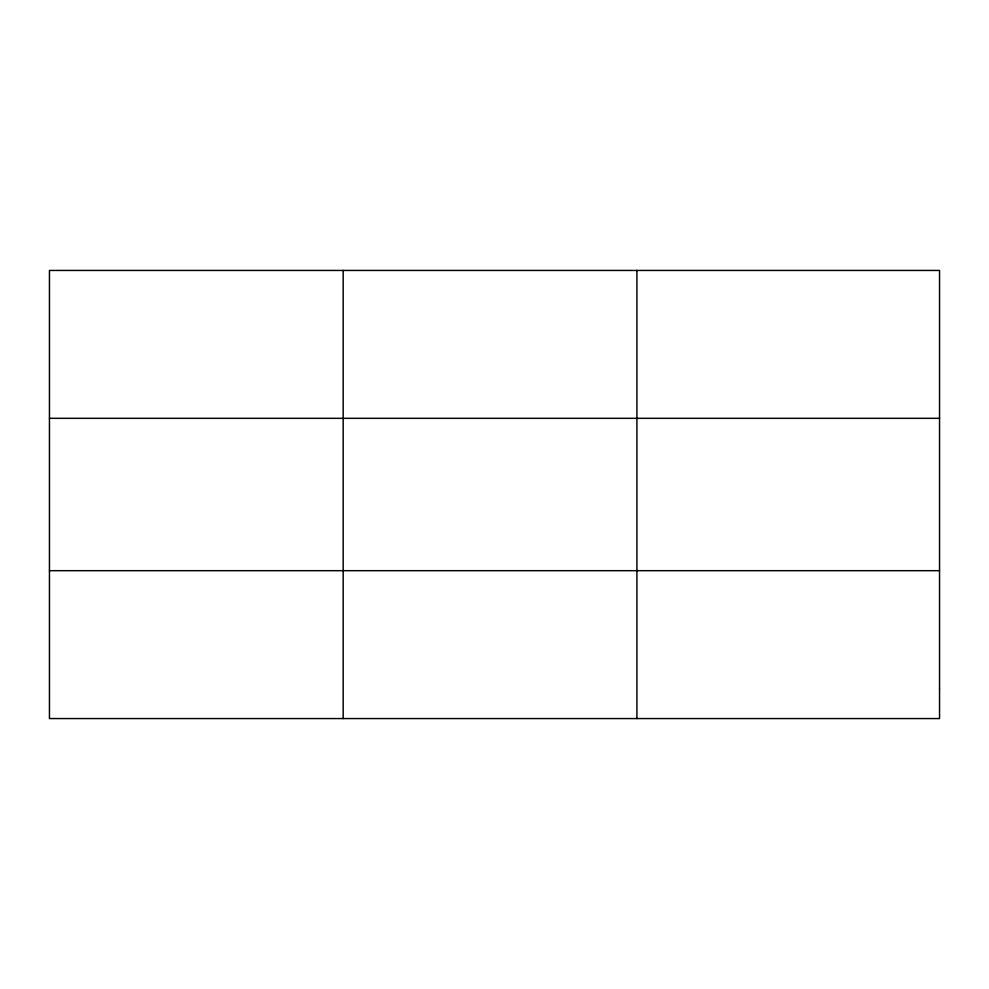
<?xml version="1.0" encoding="UTF-8"?>
<svg xmlns="http://www.w3.org/2000/svg" width="989" height="989" viewBox="0 0 989 989"><rect width="100%" height="100%" fill="white"/><g stroke="black" fill="none" stroke-linecap="round" stroke-linejoin="round"><path stroke-width="1.48" d="M343.183 270.442L343.183 718.558M636.916 270.442L636.916 718.558M49.45 418.322L939.55 418.322M49.45 570.678L939.55 570.678M939.55 688.974L939.55 718.558L49.45 718.558L49.45 270.442L939.55 270.442L939.55 688.974"/></g></svg>
